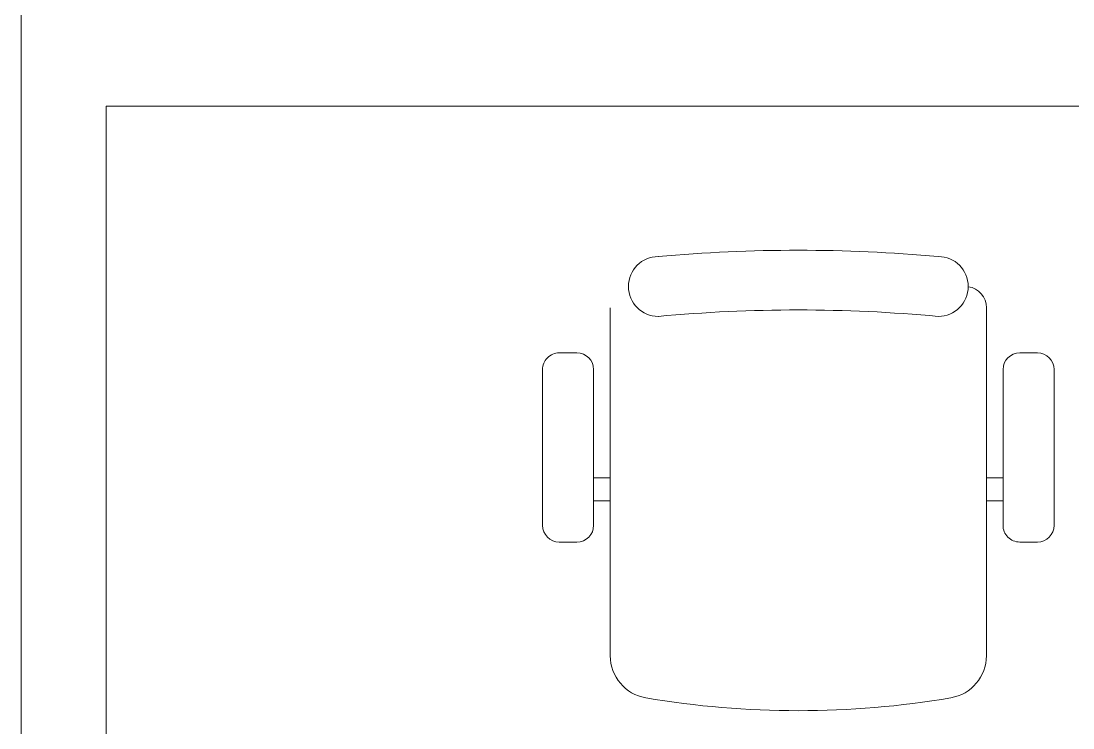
# Model space of a CAD drawing. Header units: millimetres. Extents: x 26027 to 581921, y 7230 to 233891.
# Drawn here: x 533398 to 534632, y 173473 to 174302 of the extents above; entities that cross this region are included whole.
import ezdxf

# ---------------------------------------------------------------- set-up
doc = ezdxf.new("R2010")
doc.units = ezdxf.units.MM
doc.header["$LTSCALE"] = 5
doc.layers.get('0').update_dxf_attribs({"color": 252})
for name, color, linetype, lineweight in [('Medical Equipment and Furniture', 252, 'Continuous', 0), ('NEW', 252, 'Continuous', 5), ('Walls', 252, 'Continuous', 5)]:
    doc.layers.add(name, color=color, linetype=linetype, lineweight=lineweight)

# ---------------------------------------------------------------- blocks, each defined once
blk = doc.blocks.new('*X15')
at = {"color": 0}
for p, q in [((5, 3), (5, 3)), ((5, 3), (5, 3)), ((5, 3), (5, 3)), ((5, 3), (5, 3)), ((5, 3), (5, 3)), ((5, 3), (5, 3)), ((5, 3), (5, 3)), ((5, 3), (5, 3)), ((5, 3), (5, 3)), ((5, 3), (5, 3)), ((5, 3), (5, 3)), ((5, 3), (5, 3)), ((5, 3), (5, 3)), ((5, 3), (5, 3)), ((5, 3), (5, 3)), ((5, 3), (5, 3)), ((5, 3), (5, 3)), ((5, 3), (5, 3)), ((5, 3), (5, 3)), ((5, 3), (5, 3)), ((5, 3), (5, 3)), ((5, 3), (5, 3)), ((5, 3), (5, 3)), ((5, 3), (5, 3)), ((5, 3), (5, 3)), ((5, 3), (5, 3)), ((5, 3), (5, 3)), ((5, 3), (5, 3)), ((5, 3), (5, 3)), ((5, 3), (5, 3)), ((5, 3), (5, 3)), ((5, 3), (5, 3)), ((5, 3), (5, 3)), ((5, 3), (5, 3)), ((5, 3), (5, 3)), ((5, 3), (5, 3)), ((5, 3), (5, 3)), ((5, 3), (5, 3)), ((5, 3), (5, 3)), ((5, 3), (5, 3)), ((5, 3), (5, 3)), ((5, 3), (5, 3)), ((5, 3), (5, 3)), ((5, 3), (5, 3)), ((5, 3), (5, 3)), ((5, 3), (5, 3)), ((5, 3), (5, 3)), ((5, 3), (5, 3)), ((5, 3), (5, 3)), ((5, 3), (5, 3)), ((5, 3), (5, 3)), ((5, 3), (5, 3)), ((5, 3), (5, 3)), ((5, 3), (5, 3)), ((5, 3), (5, 3)), ((5, 3), (5, 3)), ((5, 3), (5, 3)), ((5, 3), (5, 3)), ((5, 3), (5, 3)), ((5, 3), (5, 3)), ((5, 3), (5, 3)), ((5, 3), (5, 3)), ((5, 3), (5, 3)), ((5, 3), (5, 3)), ((5, 3), (5, 3)), ((5, 3), (5, 3)), ((6, 3), (5, 3)), ((5, 3), (5, 3)), ((6, 3), (5, 3)), ((5, 3), (5, 3)), ((6, 3), (5, 3)), ((5, 3), (5, 3)), ((6, 3), (5, 3)), ((5, 3), (5, 3)), ((5, 3), (5, 3)), ((5, 3), (5, 3)), ((5, 3), (5, 3)), ((5, 3), (5, 3)), ((5, 3), (5, 3)), ((5, 3), (5, 3)), ((5, 3), (5, 3)), ((5, 3), (5, 3)), ((5, 3), (5, 3)), ((5, 3), (5, 3)), ((5, 3), (5, 3)), ((5, 3), (5, 3)), ((5, 3), (5, 3)), ((5, 3), (5, 3)), ((5, 3), (5, 3)), ((5, 3), (5, 3)), ((5, 3), (5, 3)), ((5, 3), (5, 3)), ((5, 3), (5, 3)), ((5, 3), (5, 3)), ((5, 3), (5, 3)), ((5, 3), (5, 3)), ((6, 3), (6, 3)), ((6, 3), (6, 3)), ((6, 3), (6, 3)), ((6, 3), (6, 3)), ((6, 3), (6, 3)), ((6, 3), (6, 3)), ((6, 3), (6, 3)), ((6, 3), (6, 3)), ((6, 3), (6, 3)), ((6, 3), (6, 3)), ((6, 3), (6, 3)), ((6, 3), (6, 3)), ((6, 3), (6, 3)), ((6, 3), (6, 3)), ((6, 3), (6, 3)), ((6, 3), (6, 3)), ((6, 3), (6, 3)), ((6, 3), (6, 3)), ((6, 3), (6, 3)), ((6, 3), (6, 3)), ((6, 3), (6, 3)), ((6, 3), (6, 3)), ((6, 3), (6, 3)), ((6, 3), (6, 3)), ((6, 3), (6, 3)), ((6, 3), (6, 3)), ((6, 3), (6, 3)), ((6, 3), (6, 3)), ((6, 3), (6, 3)), ((6, 3), (6, 3)), ((6, 3), (6, 3)), ((6, 3), (6, 3)), ((6, 3), (6, 3)), ((6, 3), (6, 3)), ((6, 3), (6, 3)), ((6, 3), (6, 3)), ((6, 3), (6, 3)), ((6, 3), (6, 3)), ((6, 3), (6, 3)), ((6, 3), (6, 3)), ((6, 3), (6, 3)), ((6, 3), (6, 3)), ((6, 3), (6, 3)), ((6, 3), (6, 3)), ((6, 3), (6, 3)), ((6, 3), (6, 3)), ((6, 3), (6, 3)), ((6, 3), (6, 3)), ((6, 3), (6, 3)), ((6, 3), (6, 3)), ((6, 3), (6, 3)), ((6, 3), (6, 3)), ((6, 3), (6, 3)), ((6, 3), (6, 3)), ((6, 3), (6, 3)), ((6, 3), (6, 3)), ((6, 3), (6, 3)), ((6, 3), (6, 3)), ((6, 3), (6, 3)), ((6, 3), (6, 3)), ((6, 3), (6, 3)), ((6, 3), (6, 3)), ((6, 3), (6, 3)), ((6, 3), (6, 3)), ((6, 3), (6, 3)), ((6, 3), (6, 3)), ((6, 3), (6, 3)), ((6, 3), (6, 3)), ((6, 3), (6, 3)), ((6, 3), (6, 3)), ((6, 3), (6, 3)), ((6, 3), (6, 3)), ((6, 3), (6, 3)), ((6, 3), (6, 3)), ((6, 3), (6, 3)), ((6, 3), (6, 3)), ((6, 3), (6, 3)), ((6, 3), (6, 3)), ((6, 3), (6, 3)), ((6, 3), (6, 3)), ((6, 3), (6, 3)), ((6, 3), (6, 3)), ((6, 3), (6, 3)), ((6, 3), (6, 3)), ((6, 3), (6, 3)), ((6, 3), (6, 3)), ((6, 3), (6, 3)), ((6, 3), (6, 3)), ((6, 3), (6, 3)), ((6, 3), (6, 3)), ((6, 3), (6, 3)), ((6, 3), (6, 3)), ((6, 3), (6, 3)), ((6, 3), (6, 3)), ((6, 3), (6, 3)), ((6, 3), (6, 3)), ((6, 3), (6, 3)), ((6, 3), (6, 3)), ((6, 3), (6, 3)), ((6, 3), (6, 3)), ((6, 3), (6, 3)), ((6, 3), (6, 3)), ((6, 3), (6, 3)), ((6, 3), (6, 3)), ((6, 3), (6, 3)), ((6, 3), (6, 3)), ((6, 3), (6, 3)), ((6, 3), (6, 3)), ((6, 3), (6, 3)), ((6, 3), (6, 3)), ((6, 3), (6, 3)), ((6, 3), (6, 3)), ((6, 3), (6, 3)), ((6, 3), (6, 3)), ((6, 3), (6, 3)), ((6, 3), (6, 3)), ((6, 3), (6, 3)), ((6, 3), (6, 3)), ((6, 3), (6, 3)), ((6, 3), (6, 3)), ((6, 3), (6, 3)), ((6, 3), (6, 3)), ((6, 3), (6, 3)), ((6, 3), (6, 3)), ((6, 3), (6, 3)), ((6, 3), (6, 3)), ((6, 3), (6, 3)), ((6, 3), (6, 3)), ((6, 3), (6, 3)), ((6, 3), (6, 3)), ((6, 3), (6, 3)), ((6, 3), (6, 3)), ((6, 3), (6, 3)), ((6, 3), (6, 3)), ((6, 3), (6, 3)), ((6, 3), (6, 3)), ((6, 3), (6, 3)), ((6, 3), (6, 3)), ((6, 3), (6, 3)), ((6, 3), (6, 3)), ((6, 3), (6, 3)), ((6, 3), (6, 3)), ((6, 3), (6, 3)), ((6, 3), (6, 3)), ((6, 3), (6, 3)), ((6, 3), (6, 3)), ((6, 3), (6, 3)), ((6, 3), (6, 3)), ((6, 3), (6, 3)), ((6, 3), (6, 3)), ((6, 3), (6, 3)), ((6, 3), (6, 3)), ((6, 3), (6, 3)), ((6, 3), (6, 3)), ((6, 3), (6, 3)), ((6, 3), (6, 3)), ((6, 3), (6, 3)), ((6, 3), (6, 3)), ((6, 3), (6, 3)), ((6, 3), (6, 3)), ((6, 3), (6, 3)), ((6, 3), (6, 3)), ((6, 3), (6, 3)), ((6, 3), (6, 3)), ((6, 3), (6, 3)), ((6, 3), (6, 3)), ((6, 3), (6, 3)), ((6, 3), (6, 3)), ((6, 3), (6, 3)), ((6, 3), (6, 3)), ((6, 3), (6, 3)), ((6, 3), (6, 3)), ((6, 3), (6, 3)), ((6, 3), (6, 3)), ((6, 3), (6, 3)), ((6, 3), (6, 3)), ((6, 3), (6, 3)), ((6, 3), (6, 3)), ((6, 3), (6, 3)), ((6, 3), (6, 3)), ((6, 3), (6, 3)), ((6, 3), (6, 3)), ((6, 3), (6, 3)), ((6, 3), (6, 3)), ((6, 3), (6, 3)), ((6, 3), (6, 3)), ((6, 3), (6, 3)), ((6, 3), (6, 3)), ((6, 3), (6, 3)), ((6, 3), (6, 3)), ((6, 3), (6, 3)), ((6, 3), (6, 3)), ((6, 3), (6, 3)), ((6, 3), (6, 3)), ((6, 3), (6, 3)), ((6, 3), (6, 3)), ((6, 3), (6, 3)), ((6, 3), (6, 3)), ((6, 3), (6, 3)), ((6, 3), (6, 3)), ((6, 3), (6, 3)), ((6, 3), (6, 3)), ((6, 3), (6, 3)), ((6, 3), (6, 3)), ((6, 3), (5, 3)), ((6, 3), (5, 3)), ((6, 3), (5, 3)), ((6, 3), (5, 3)), ((6, 3), (5, 3)), ((6, 3), (6, 3)), ((6, 3), (6, 3)), ((6, 3), (6, 3)), ((6, 3), (6, 3)), ((6, 3), (6, 3)), ((6, 3), (6, 3)), ((6, 3), (6, 3)), ((6, 3), (6, 3)), ((6, 3), (6, 3)), ((6, 3), (6, 3)), ((6, 3), (6, 3)), ((6, 3), (6, 3)), ((6, 3), (6, 3)), ((6, 3), (6, 3)), ((6, 3), (6, 3)), ((6, 3), (6, 3)), ((6, 3), (6, 3)), ((6, 3), (6, 3)), ((6, 3), (6, 3)), ((6, 3), (6, 3)), ((6, 3), (6, 3)), ((6, 3), (6, 3)), ((6, 3), (6, 3)), ((6, 3), (6, 3)), ((6, 3), (6, 3)), ((6, 3), (6, 3)), ((6, 3), (6, 3)), ((6, 3), (6, 3)), ((6, 3), (6, 3)), ((6, 3), (6, 3)), ((6, 3), (6, 3)), ((6, 3), (6, 3)), ((6, 3), (6, 3)), ((6, 3), (6, 3)), ((6, 3), (6, 3)), ((6, 3), (6, 3)), ((6, 3), (6, 3)), ((6, 3), (6, 3)), ((6, 3), (6, 3)), ((6, 3), (6, 3)), ((6, 3), (6, 3)), ((6, 3), (6, 3)), ((6, 3), (6, 3)), ((6, 3), (6, 3)), ((6, 3), (6, 3)), ((6, 3), (6, 3)), ((6, 3), (6, 3)), ((6, 3), (6, 3)), ((6, 3), (6, 3)), ((6, 3), (6, 3)), ((6, 3), (6, 3)), ((6, 3), (6, 3)), ((6, 3), (6, 3)), ((6, 3), (6, 3)), ((6, 3), (6, 3)), ((6, 3), (6, 3)), ((6, 3), (6, 3)), ((6, 3), (6, 3)), ((6, 3), (6, 3)), ((6, 3), (6, 3)), ((6, 3), (6, 3)), ((6, 3), (6, 3)), ((6, 3), (6, 3)), ((6, 3), (6, 3)), ((6, 3), (6, 3)), ((6, 3), (6, 3)), ((6, 3), (6, 3)), ((6, 3), (6, 3)), ((6, 3), (6, 3)), ((6, 3), (6, 3)), ((6, 3), (6, 3)), ((6, 3), (6, 3)), ((6, 3), (6, 3)), ((6, 3), (6, 3)), ((6, 3), (6, 3)), ((6, 3), (6, 3)), ((6, 3), (6, 3)), ((6, 3), (6, 3)), ((6, 3), (6, 3)), ((6, 3), (6, 3)), ((6, 3), (6, 3)), ((6, 3), (6, 3)), ((6, 3), (6, 3)), ((6, 3), (6, 3)), ((6, 3), (6, 3)), ((6, 3), (6, 3)), ((6, 3), (6, 3)), ((6, 3), (6, 3)), ((6, 3), (6, 3)), ((6, 3), (6, 3)), ((6, 3), (6, 3)), ((6, 3), (6, 3)), ((6, 3), (6, 3)), ((6, 3), (6, 3)), ((6, 3), (6, 3)), ((6, 3), (6, 3)), ((6, 3), (6, 3)), ((6, 3), (6, 3)), ((6, 3), (6, 3)), ((6, 3), (6, 3)), ((6, 3), (6, 3)), ((6, 3), (6, 3)), ((6, 3), (6, 3)), ((6, 3), (6, 3)), ((6, 3), (6, 3)), ((6, 3), (6, 3)), ((6, 3), (6, 3)), ((6, 3), (6, 3)), ((6, 3), (6, 3)), ((6, 3), (6, 3)), ((6, 3), (6, 3)), ((6, 3), (6, 3)), ((6, 3), (6, 3)), ((6, 3), (6, 3)), ((6, 3), (6, 3)), ((6, 3), (6, 3)), ((6, 3), (6, 3)), ((6, 3), (6, 3)), ((6, 3), (6, 3)), ((6, 3), (6, 3)), ((6, 3), (6, 3)), ((6, 3), (6, 3)), ((6, 3), (6, 3)), ((6, 3), (6, 3)), ((6, 3), (6, 3)), ((6, 3), (6, 3)), ((6, 3), (6, 3)), ((6, 3), (6, 3)), ((6, 3), (6, 3)), ((6, 3), (6, 3)), ((6, 3), (6, 3)), ((6, 3), (6, 3)), ((6, 3), (6, 3)), ((6, 3), (6, 3)), ((6, 3), (6, 3)), ((6, 3), (6, 3)), ((6, 3), (6, 3)), ((6, 3), (6, 3)), ((6, 3), (6, 3)), ((6, 3), (6, 3)), ((6, 3), (6, 3)), ((6, 3), (6, 3)), ((6, 3), (6, 3)), ((6, 3), (6, 3)), ((6, 3), (6, 3)), ((6, 3), (6, 3)), ((6, 3), (6, 3)), ((6, 3), (6, 3)), ((6, 3), (6, 3)), ((6, 3), (6, 3)), ((6, 3), (6, 3)), ((6, 3), (6, 3)), ((6, 3), (6, 3)), ((6, 3), (6, 3)), ((6, 3), (6, 3)), ((6, 3), (6, 3)), ((6, 3), (6, 3)), ((6, 3), (6, 3)), ((6, 3), (6, 3)), ((6, 3), (6, 3)), ((6, 3), (6, 3)), ((6, 3), (6, 3)), ((6, 3), (6, 3)), ((6, 3), (6, 3)), ((6, 3), (6, 3)), ((6, 3), (6, 3)), ((6, 3), (6, 3)), ((6, 3), (6, 3)), ((6, 3), (6, 3)), ((6, 3), (6, 3)), ((6, 3), (6, 3)), ((6, 3), (6, 3)), ((6, 3), (6, 3)), ((6, 3), (6, 3)), ((6, 3), (6, 3)), ((6, 3), (6, 3)), ((6, 3), (6, 3)), ((6, 3), (6, 3)), ((6, 3), (6, 3)), ((6, 3), (6, 3)), ((6, 3), (6, 3)), ((6, 3), (6, 3)), ((6, 3), (6, 3)), ((6, 3), (6, 3)), ((6, 3), (6, 3)), ((6, 3), (6, 3)), ((6, 3), (6, 3)), ((6, 3), (6, 3)), ((6, 3), (6, 3)), ((6, 3), (6, 3)), ((6, 3), (6, 3)), ((6, 3), (6, 3)), ((6, 3), (6, 3)), ((6, 3), (6, 3)), ((6, 3), (6, 3)), ((6, 3), (6, 3)), ((6, 3), (6, 3)), ((6, 3), (6, 3)), ((6, 3), (6, 3)), ((6, 3), (6, 3)), ((6, 3), (6, 3)), ((6, 3), (6, 3)), ((6, 3), (6, 3)), ((6, 3), (6, 3)), ((6, 3), (6, 3)), ((6, 3), (6, 3)), ((6, 3), (6, 3)), ((6, 3), (6, 3)), ((6, 3), (6, 3)), ((6, 3), (6, 3)), ((6, 3), (6, 3)), ((6, 3), (6, 3)), ((6, 3), (6, 3)), ((6, 3), (6, 3)), ((6, 3), (6, 3)), ((6, 3), (6, 3)), ((6, 3), (6, 3)), ((6, 3), (6, 3)), ((6, 3), (6, 3)), ((6, 3), (6, 3)), ((6, 3), (6, 3)), ((6, 3), (6, 3)), ((6, 3), (6, 3)), ((6, 3), (6, 3)), ((6, 3), (6, 3)), ((6, 3), (6, 3)), ((6, 3), (6, 3)), ((6, 3), (6, 3)), ((6, 3), (6, 3)), ((6, 3), (6, 3)), ((6, 3), (6, 3)), ((6, 3), (6, 3)), ((6, 3), (6, 3)), ((6, 3), (6, 3)), ((6, 3), (6, 3)), ((6, 3), (6, 3)), ((6, 3), (6, 3)), ((6, 3), (6, 3)), ((6, 3), (6, 3)), ((6, 3), (6, 3)), ((6, 3), (6, 3)), ((6, 3), (6, 3)), ((6, 3), (6, 3)), ((6, 3), (6, 3)), ((6, 3), (6, 3)), ((6, 3), (6, 3)), ((6, 3), (6, 3)), ((6, 3), (6, 3)), ((6, 3), (6, 3)), ((6, 3), (6, 3)), ((6, 3), (6, 3)), ((6, 3), (6, 3)), ((6, 3), (6, 3)), ((6, 3), (6, 3)), ((6, 3), (6, 3)), ((6, 3), (6, 3)), ((6, 3), (6, 3)), ((6, 3), (6, 3)), ((6, 3), (6, 3)), ((6, 3), (6, 3)), ((6, 3), (6, 3)), ((6, 3), (6, 3)), ((6, 3), (6, 3)), ((6, 3), (6, 3)), ((6, 3), (6, 3)), ((6, 3), (6, 3)), ((6, 3), (6, 3)), ((6, 3), (6, 3)), ((6, 3), (6, 3)), ((6, 3), (6, 3)), ((6, 3), (6, 3)), ((6, 3), (6, 3)), ((6, 3), (6, 3)), ((6, 3), (6, 3)), ((6, 3), (6, 3)), ((6, 3), (6, 3)), ((6, 3), (6, 3)), ((6, 3), (6, 3)), ((6, 3), (6, 3)), ((6, 3), (6, 3)), ((6, 3), (6, 3)), ((6, 3), (6, 3)), ((6, 3), (6, 3)), ((6, 3), (6, 3)), ((6, 3), (6, 3)), ((6, 3), (6, 3)), ((6, 3), (6, 3)), ((6, 3), (6, 3)), ((6, 3), (6, 3)), ((6, 3), (6, 3)), ((6, 3), (6, 3)), ((6, 3), (6, 3)), ((6, 3), (6, 3)), ((6, 3), (6, 3)), ((6, 3), (6, 3)), ((6, 3), (6, 3)), ((6, 3), (6, 3)), ((6, 3), (6, 3)), ((6, 3), (6, 3)), ((6, 3), (6, 3)), ((6, 3), (6, 3)), ((6, 3), (6, 3)), ((6, 3), (6, 3)), ((6, 3), (6, 3)), ((6, 3), (6, 3)), ((6, 3), (6, 3)), ((6, 3), (6, 3)), ((6, 3), (6, 3)), ((6, 3), (6, 3)), ((6, 3), (6, 3)), ((6, 3), (6, 3)), ((6, 3), (6, 3)), ((6, 3), (6, 3)), ((6, 3), (6, 3)), ((6, 3), (6, 3)), ((6, 3), (6, 3)), ((6, 3), (6, 3))]:
    blk.add_line(p, q, dxfattribs=at)
blk = doc.blocks.new('*X16')
at = {"color": 0}
for p, q in [((13, 1), (13, 1)), ((13, 1), (13, 1)), ((13, 1), (13, 1)), ((13, 1), (13, 1)), ((13, 1), (13, 1)), ((13, 1), (13, 1)), ((13, 1), (13, 1)), ((13, 1), (13, 1)), ((13, 1), (13, 1)), ((13, 1), (13, 1)), ((13, 1), (13, 1)), ((13, 1), (13, 1)), ((13, 1), (13, 1)), ((13, 1), (13, 1)), ((13, 1), (13, 1)), ((13, 1), (14, 1)), ((13, 1), (14, 1)), ((13, 1), (14, 1)), ((13, 1), (13, 1)), ((13, 1), (13, 1)), ((13, 1), (13, 1)), ((13, 1), (13, 1)), ((13, 1), (13, 1)), ((13, 1), (13, 1)), ((13, 1), (13, 1)), ((13, 1), (13, 1)), ((13, 1), (13, 1)), ((13, 1), (13, 1)), ((13, 1), (13, 1)), ((13, 1), (13, 1)), ((13, 1), (13, 1)), ((13, 1), (13, 1)), ((13, 1), (13, 1)), ((13, 1), (13, 1)), ((13, 1), (13, 1)), ((13, 1), (13, 1)), ((13, 1), (13, 1)), ((13, 1), (13, 1)), ((13, 1), (13, 1)), ((13, 1), (13, 1)), ((13, 1), (13, 1)), ((13, 1), (13, 1)), ((13, 1), (13, 1)), ((13, 1), (13, 1)), ((13, 1), (13, 1)), ((13, 1), (13, 1)), ((13, 1), (13, 1)), ((13, 1), (13, 1)), ((13, 1), (13, 1)), ((13, 1), (13, 1)), ((13, 1), (13, 1)), ((13, 1), (13, 1)), ((13, 1), (13, 1)), ((13, 1), (13, 1)), ((13, 1), (13, 1)), ((13, 1), (13, 1)), ((13, 1), (13, 1)), ((13, 1), (13, 1)), ((13, 1), (13, 1)), ((13, 1), (13, 1)), ((13, 1), (13, 1)), ((13, 1), (13, 1)), ((13, 1), (13, 1)), ((13, 1), (13, 1)), ((13, 1), (13, 1)), ((13, 1), (13, 1)), ((13, 1), (13, 1)), ((13, 1), (13, 1)), ((13, 1), (13, 1)), ((13, 1), (13, 1)), ((13, 1), (13, 1)), ((13, 1), (13, 1)), ((13, 1), (13, 1)), ((13, 1), (13, 1)), ((13, 1), (13, 1)), ((13, 1), (13, 1)), ((13, 1), (13, 1)), ((13, 1), (13, 1)), ((13, 1), (13, 1)), ((13, 1), (13, 1)), ((13, 1), (13, 1)), ((13, 1), (13, 1)), ((13, 1), (13, 1)), ((13, 1), (13, 1)), ((13, 1), (13, 1)), ((13, 1), (13, 1)), ((13, 1), (13, 1)), ((13, 1), (13, 1)), ((13, 1), (13, 1)), ((13, 1), (13, 1)), ((13, 1), (13, 1)), ((13, 1), (13, 1)), ((13, 1), (13, 1)), ((13, 1), (13, 1)), ((13, 1), (13, 1)), ((13, 1), (13, 1)), ((13, 1), (13, 1)), ((13, 1), (13, 1)), ((13, 1), (13, 1)), ((13, 1), (13, 1)), ((13, 1), (13, 1)), ((13, 1), (13, 1)), ((13, 1), (13, 1)), ((13, 1), (13, 1)), ((13, 1), (13, 1)), ((13, 1), (13, 1)), ((13, 1), (13, 1)), ((13, 1), (13, 1)), ((13, 1), (13, 1)), ((13, 1), (13, 1)), ((13, 1), (13, 1)), ((13, 1), (13, 1)), ((13, 1), (13, 1)), ((13, 1), (13, 1)), ((13, 1), (13, 1)), ((13, 1), (13, 1)), ((13, 1), (13, 1)), ((13, 1), (13, 1)), ((13, 1), (13, 1)), ((13, 1), (13, 1)), ((13, 1), (13, 1)), ((13, 1), (13, 1)), ((13, 1), (13, 1)), ((13, 1), (14, 1)), ((13, 0), (13, 0)), ((13, 0), (13, 0)), ((13, 0), (13, 0)), ((13, 0), (13, 0)), ((13, 0), (13, 0)), ((13, 0), (13, 0)), ((13, 0), (13, 0)), ((13, 0), (13, 0)), ((13, 0), (13, 0)), ((13, 0), (13, 0)), ((13, 0), (13, 0)), ((13, 0), (13, 0)), ((13, 0), (13, 0)), ((13, 0), (13, 0)), ((13, 0), (13, 0)), ((13, 0), (13, 0)), ((13, 0), (13, 0)), ((13, 0), (13, 0)), ((13, 0), (13, 0)), ((13, 0), (13, 0)), ((13, 0), (13, 0)), ((13, 0), (13, 0)), ((13, 0), (13, 0)), ((13, 0), (13, 0)), ((13, 0), (13, 0)), ((13, 0), (13, 0)), ((13, 0), (13, 0)), ((13, 0), (13, 0)), ((13, 0), (13, 0)), ((13, 0), (13, 0)), ((13, 0), (13, 0)), ((13, 0), (13, 0)), ((13, 0), (13, 0)), ((13, 0), (13, 0)), ((13, 0), (13, 0)), ((13, 0), (13, 0)), ((13, 0), (13, 0)), ((13, 0), (13, 0)), ((13, 0), (13, 0)), ((13, 0), (13, 0)), ((13, 0), (13, 0)), ((13, 0), (13, 0)), ((13, 0), (13, 0)), ((13, 0), (13, 0)), ((13, 0), (13, 0)), ((13, 0), (13, 0)), ((13, 0), (13, 0)), ((13, 0), (13, 0)), ((13, 0), (14, 0)), ((13, 0), (14, 0)), ((13, 0), (13, 0)), ((13, 0), (14, 0)), ((14, 1), (14, 1)), ((14, 1), (14, 1)), ((14, 1), (14, 1)), ((14, 1), (14, 1)), ((14, 1), (14, 1)), ((14, 1), (14, 1)), ((14, 1), (14, 1)), ((14, 1), (14, 1)), ((14, 1), (14, 1)), ((14, 1), (14, 1)), ((14, 1), (14, 1)), ((14, 1), (14, 1)), ((14, 1), (14, 1)), ((14, 1), (14, 1)), ((14, 1), (14, 1)), ((14, 1), (14, 1)), ((14, 1), (14, 1)), ((14, 1), (14, 1)), ((14, 1), (14, 1)), ((14, 1), (14, 1)), ((14, 1), (14, 1)), ((14, 1), (14, 1)), ((14, 1), (14, 1)), ((14, 1), (14, 1)), ((14, 1), (14, 1)), ((14, 1), (14, 1)), ((14, 1), (14, 1)), ((14, 1), (14, 1)), ((14, 1), (14, 1)), ((14, 1), (14, 1)), ((14, 1), (14, 1)), ((14, 1), (14, 1)), ((14, 1), (14, 1)), ((14, 1), (14, 1)), ((14, 1), (14, 1)), ((14, 1), (14, 1)), ((14, 1), (14, 1)), ((14, 1), (14, 1)), ((14, 1), (14, 1)), ((14, 1), (14, 1)), ((14, 1), (14, 1)), ((14, 1), (14, 1)), ((14, 1), (14, 1)), ((14, 1), (14, 1)), ((14, 1), (14, 1)), ((14, 1), (14, 1)), ((14, 1), (14, 1)), ((14, 1), (14, 1)), ((14, 1), (14, 1)), ((14, 1), (14, 1)), ((14, 1), (14, 1)), ((14, 1), (14, 1)), ((14, 1), (14, 1)), ((14, 1), (14, 1)), ((14, 1), (14, 1)), ((14, 1), (14, 1)), ((14, 1), (14, 1)), ((14, 1), (14, 1)), ((14, 1), (14, 1)), ((14, 1), (14, 1)), ((14, 1), (14, 1)), ((14, 1), (14, 1)), ((14, 1), (14, 1)), ((14, 1), (14, 1)), ((14, 1), (14, 1)), ((14, 1), (14, 1)), ((14, 1), (14, 1)), ((14, 1), (14, 1)), ((14, 1), (14, 1)), ((14, 1), (14, 1)), ((14, 1), (14, 1)), ((14, 1), (14, 1)), ((14, 1), (14, 1)), ((14, 1), (14, 1)), ((14, 1), (14, 1)), ((14, 1), (14, 1)), ((14, 1), (14, 1)), ((14, 1), (14, 1)), ((14, 1), (14, 1)), ((14, 1), (14, 1)), ((14, 1), (14, 1)), ((14, 1), (14, 1)), ((14, 1), (14, 1)), ((14, 1), (14, 1)), ((14, 1), (14, 1)), ((14, 1), (14, 1)), ((14, 1), (14, 1)), ((14, 1), (14, 1)), ((14, 1), (14, 1)), ((14, 1), (14, 1)), ((14, 1), (14, 1)), ((14, 1), (14, 1)), ((14, 1), (14, 1)), ((14, 1), (14, 1)), ((14, 0), (14, 0)), ((14, 0), (14, 0)), ((14, 0), (14, 0)), ((14, 0), (14, 0)), ((14, 0), (14, 0)), ((14, 0), (14, 0)), ((14, 0), (14, 0)), ((14, 0), (14, 0)), ((14, 0), (14, 0)), ((14, 0), (14, 0)), ((14, 0), (14, 0)), ((14, 0), (14, 0)), ((14, 0), (14, 0)), ((14, 0), (14, 0)), ((14, 0), (14, 0)), ((14, 0), (14, 0)), ((14, 0), (14, 0)), ((14, 0), (14, 0)), ((14, 0), (14, 0)), ((14, 0), (14, 0)), ((14, 0), (14, 0)), ((14, 0), (14, 0)), ((14, 0), (14, 0)), ((14, 0), (14, 0)), ((14, 0), (14, 0)), ((14, 0), (14, 0)), ((14, 0), (14, 0)), ((14, 0), (14, 0)), ((14, 0), (14, 0)), ((14, 0), (14, 0)), ((14, 0), (14, 0)), ((14, 0), (14, 0)), ((14, 0), (14, 0)), ((14, 0), (14, 0)), ((14, 0), (14, 0)), ((14, 0), (14, 0)), ((14, 0), (14, 0)), ((14, 0), (14, 0)), ((14, 0), (14, 0)), ((14, 0), (14, 0)), ((14, 0), (14, 0)), ((14, 0), (14, 0)), ((14, 0), (14, 0)), ((14, 0), (14, 0)), ((14, 0), (14, 0)), ((14, 0), (14, 0)), ((14, 0), (14, 0)), ((14, 0), (14, 0)), ((13, 0), (13, 0)), ((13, 0), (14, 0)), ((13, 0), (13, 0)), ((13, 0), (14, 0)), ((13, 0), (13, 0)), ((13, 0), (14, 0)), ((13, 0), (13, 0)), ((13, 0), (13, 0)), ((13, 0), (13, 0)), ((13, 0), (13, 0)), ((13, 0), (14, 0)), ((13, 0), (13, 0)), ((13, 0), (14, 0)), ((13, 0), (13, 0)), ((13, 0), (14, 0)), ((13, 0), (13, 0)), ((13, 0), (14, 0)), ((13, 0), (13, 0)), ((13, 0), (14, 0)), ((13, 0), (13, 0)), ((13, 0), (14, 0)), ((13, 0), (13, 0)), ((13, 0), (14, 0)), ((13, 0), (13, 0)), ((13, 0), (13, 0)), ((13, 0), (13, 0)), ((13, 0), (14, 0)), ((13, 0), (13, 0)), ((13, 0), (14, 0)), ((13, 0), (13, 0)), ((13, 0), (14, 0)), ((13, 0), (13, 0)), ((13, 0), (14, 0)), ((13, 0), (13, 0)), ((13, 0), (13, 0)), ((13, 0), (13, 0)), ((13, 0), (13, 0)), ((13, 0), (13, 0)), ((13, 0), (13, 0)), ((13, 0), (13, 0)), ((13, 0), (13, 0)), ((13, 0), (13, 0)), ((13, 0), (13, 0)), ((13, 0), (13, 0)), ((13, 0), (13, 0)), ((13, 0), (13, 0)), ((13, 0), (13, 0)), ((13, 0), (13, 0)), ((13, 0), (13, 0)), ((13, 0), (13, 0)), ((13, 0), (13, 0)), ((13, 0), (13, 0)), ((13, 0), (13, 0)), ((13, 0), (13, 0)), ((13, 0), (13, 0)), ((13, 0), (13, 0)), ((13, 0), (13, 0)), ((13, 0), (13, 0)), ((13, 0), (13, 0)), ((13, 0), (13, 0)), ((13, 0), (13, 0)), ((13, 0), (13, 0)), ((13, 0), (13, 0)), ((13, 0), (13, 0)), ((13, -1), (13, -1)), ((13, -1), (13, -1)), ((13, -1), (13, -1)), ((13, -1), (13, -1)), ((13, -1), (13, -1)), ((13, -1), (14, -1)), ((13, -1), (13, -1)), ((14, 0), (14, 0)), ((14, 0), (14, 0)), ((14, 0), (14, 0)), ((14, 0), (14, 0)), ((14, 0), (14, 0)), ((14, 0), (14, 0)), ((14, 0), (14, 0)), ((14, 0), (14, 0)), ((14, 0), (14, 0)), ((14, 0), (14, 0)), ((14, 0), (14, 0)), ((14, 0), (14, 0)), ((14, 0), (14, 0)), ((14, 0), (14, 0)), ((14, 0), (14, 0)), ((13, 0), (14, 0)), ((14, 0), (14, 0)), ((14, 0), (14, 0)), ((14, 0), (14, 0)), ((14, 0), (14, 0)), ((14, 0), (14, 0)), ((14, 0), (14, 0)), ((14, 0), (14, 0)), ((14, 0), (14, 0)), ((14, 0), (14, 0)), ((14, 0), (14, 0)), ((14, 0), (14, 0)), ((14, 0), (14, 0)), ((14, 0), (14, 0)), ((14, 0), (14, 0)), ((14, 0), (14, 0)), ((14, 0), (14, 0)), ((14, 0), (14, 0)), ((14, 0), (14, 0)), ((14, 0), (14, 0)), ((14, 0), (14, 0)), ((14, 0), (14, 0)), ((14, 0), (14, 0)), ((14, 0), (14, 0)), ((14, 0), (14, 0)), ((14, 0), (14, 0)), ((14, 0), (14, 0)), ((14, 0), (14, 0)), ((14, 0), (14, 0)), ((14, 0), (14, 0)), ((14, 0), (14, 0)), ((14, 0), (14, 0)), ((14, 0), (14, 0)), ((14, 0), (14, 0)), ((14, 0), (14, 0)), ((14, -1), (14, -1)), ((14, -1), (14, -1)), ((14, -1), (14, -1)), ((14, -1), (14, -1)), ((14, -1), (14, -1))]:
    blk.add_line(p, q, dxfattribs=at)
blk = doc.blocks.new('GF21018-P')
at = {"color": 0}
for p, q in [((-0.2207, 0.4756), (-0.2207, 0.0675)), ((0.2205, 0.4756), (0.2205, 0.0675)), ((-0.2806, 0.3422), (-0.2598, 0.3422)), ((0.2596, 0.3422), (0.2804, 0.3422)), ((-0.3002, 0.3226), (-0.3002, 0.14)), ((-0.2402, 0.3226), (-0.2402, 0.14)), ((0.24, 0.3226), (0.24, 0.14)), ((0.3, 0.3226), (0.3, 0.14)), ((-0.2402, 0.2937), (-0.2207, 0.2937)), ((0.2205, 0.2937), (0.24, 0.2937)), ((-0.2402, 0.2671), (-0.2207, 0.2671)), ((0.2205, 0.2671), (0.24, 0.2671)), ((-0.2806, 0.1204), (-0.2598, 0.1204)), ((0.2596, 0.1204), (0.2804, 0.1204))]:
    blk.add_line(p, q, dxfattribs=at)
for points in [[(0.24, 0.2937), (0.24, 0.2937), (0.24, 0.2937), (0.24, 0.2937), (0.24, 0.2937), (0.24, 0.2937), (0.24, 0.2937), (0.24, 0.2937), (0.24, 0.2937), (0.24, 0.2937), (0.24, 0.2937), (0.24, 0.2937), (0.24, 0.2937), (0.24, 0.2937), (0.24, 0.2937), (0.24, 0.2937), (0.24, 0.2937), (0.24, 0.2937), (0.24, 0.2937), (0.24, 0.2937), (0.24, 0.2937), (0.24, 0.2937), (0.24, 0.2937), (0.24, 0.2937), (0.24, 0.2937), (0.24, 0.2937), (0.24, 0.2937), (0.24, 0.2937), (0.24, 0.2937), (0.24, 0.2937), (0.24, 0.2937), (0.24, 0.2937), (0.24, 0.2937), (0.24, 0.2937), (0.24, 0.2937), (0.24, 0.2937), (0.24, 0.2937), (0.24, 0.2937), (0.24, 0.2937), (0.24, 0.2937), (0.24, 0.2937), (0.24, 0.2937), (0.24, 0.2937), (0.24, 0.2937), (0.24, 0.2937), (0.24, 0.2937), (0.24, 0.2937), (0.24, 0.2937), (0.24, 0.2937), (0.24, 0.2937), (0.24, 0.2937), (0.24, 0.2937), (0.24, 0.2937), (0.24, 0.2937), (0.24, 0.2937), (0.24, 0.2937), (0.24, 0.2937), (0.24, 0.2937), (0.24, 0.2937), (0.24, 0.2937), (0.24, 0.2937), (0.24, 0.2937), (0.24, 0.2937), (0.24, 0.2937), (0.24, 0.2937), (0.24, 0.2937), (0.24, 0.2937), (0.24, 0.2937), (0.24, 0.2937), (0.24, 0.2937), (0.24, 0.2937), (0.24, 0.2937), (0.24, 0.2937), (0.24, 0.2937), (0.24, 0.2937), (0.24, 0.2937), (0.24, 0.2937), (0.24, 0.2937), (0.24, 0.2937), (0.24, 0.2937), (0.24, 0.2937), (0.24, 0.2937), (0.24, 0.2937), (0.24, 0.2937), (0.24, 0.2937), (0.24, 0.2937), (0.24, 0.2937), (0.24, 0.2937), (0.24, 0.2937), (0.24, 0.2937), (0.24, 0.2937), (0.24, 0.2937), (0.24, 0.2937), (0.24, 0.2937), (0.24, 0.2937), (0.24, 0.2937), (0.24, 0.2937), (0.24, 0.2937), (0.24, 0.2937), (0.24, 0.2937), (0.24, 0.2937), (0.24, 0.2937), (0.24, 0.2937), (0.24, 0.2937), (0.24, 0.2937), (0.24, 0.2937), (0.24, 0.2937), (0.24, 0.2937), (0.24, 0.2937), (0.24, 0.2937), (0.24, 0.2937), (0.24, 0.2937), (0.24, 0.2937), (0.24, 0.2937), (0.24, 0.2937), (0.24, 0.2937), (0.24, 0.2937), (0.24, 0.2937), (0.24, 0.2937), (0.24, 0.2937), (0.24, 0.2937), (0.24, 0.2937), (0.24, 0.2937), (0.24, 0.2937), (0.24, 0.2937), (0.24, 0.2937), (0.24, 0.2937), (0.24, 0.2937), (0.24, 0.2937), (0.24, 0.2937), (0.24, 0.2937), (0.24, 0.2937), (0.24, 0.2937), (0.24, 0.2937), (0.24, 0.2937), (0.24, 0.2937), (0.24, 0.2937), (0.24, 0.2937), (0.24, 0.2937), (0.24, 0.2937), (0.24, 0.2937), (0.24, 0.2937), (0.24, 0.2937), (0.24, 0.2937), (0.24, 0.2937), (0.24, 0.2937), (0.24, 0.2937), (0.24, 0.2937), (0.24, 0.2937), (0.24, 0.2937), (0.24, 0.2937), (0.24, 0.2937), (0.24, 0.2937), (0.24, 0.2937), (0.24, 0.2937), (0.24, 0.2937), (0.24, 0.2937), (0.24, 0.2937), (0.24, 0.2937), (0.24, 0.2937), (0.24, 0.2937), (0.24, 0.2937), (0.24, 0.2937), (0.24, 0.2937), (0.24, 0.2937), (0.24, 0.2937), (0.24, 0.2937), (0.24, 0.2937), (0.24, 0.2937), (0.24, 0.2937), (0.24, 0.2937), (0.24, 0.2937), (0.24, 0.2937), (0.24, 0.2937), (0.24, 0.2937), (0.24, 0.2937), (0.24, 0.2937), (0.24, 0.2937), (0.24, 0.2937), (0.24, 0.2937), (0.24, 0.2937), (0.24, 0.2937), (0.24, 0.2937), (0.24, 0.2937), (0.24, 0.2937), (0.24, 0.2937), (0.24, 0.2937), (0.24, 0.2937), (0.24, 0.2937), (0.24, 0.2937), (0.24, 0.2937), (0.24, 0.2937), (0.24, 0.2937), (0.24, 0.2937), (0.24, 0.2937), (0.24, 0.2937), (0.24, 0.2937), (0.24, 0.2937), (0.24, 0.2937), (0.24, 0.2937), (0.24, 0.2937), (0.24, 0.2937), (0.24, 0.2937), (0.24, 0.2937), (0.24, 0.2937), (0.24, 0.2937), (0.24, 0.2937), (0.24, 0.2937), (0.24, 0.2937), (0.24, 0.2937), (0.24, 0.2937), (0.24, 0.2937), (0.24, 0.2937), (0.24, 0.2937), (0.24, 0.2937), (0.24, 0.2937), (0.24, 0.2937), (0.24, 0.2937), (0.24, 0.2937), (0.24, 0.2937), (0.24, 0.2937), (0.24, 0.2937), (0.24, 0.2937), (0.24, 0.2937), (0.24, 0.2937), (0.24, 0.2937), (0.24, 0.2937), (0.24, 0.2937), (0.24, 0.2937), (0.24, 0.2937), (0.24, 0.2937), (0.24, 0.2937), (0.24, 0.2937), (0.24, 0.2937), (0.24, 0.2937), (0.24, 0.2937), (0.24, 0.2937), (0.24, 0.2937), (0.24, 0.2937), (0.24, 0.2937), (0.24, 0.2937), (0.24, 0.2937), (0.24, 0.2937), (0.24, 0.2937), (0.24, 0.2937), (0.24, 0.2937), (0.24, 0.2937), (0.24, 0.2937), (0.24, 0.2937), (0.24, 0.2937), (0.24, 0.2937), (0.24, 0.2937), (0.24, 0.2937), (0.24, 0.2937), (0.24, 0.2937), (0.24, 0.2937), (0.24, 0.2937), (0.24, 0.2937), (0.24, 0.2937), (0.24, 0.2937), (0.24, 0.2937), (0.24, 0.2937), (0.24, 0.2937), (0.24, 0.2937), (0.24, 0.2937), (0.24, 0.2937), (0.24, 0.2937), (0.24, 0.2937), (0.24, 0.2937), (0.24, 0.2937), (0.24, 0.2937), (0.24, 0.2937), (0.24, 0.2937), (0.24, 0.2937), (0.24, 0.2937), (0.24, 0.2937), (0.24, 0.2937)], [(0.24, 0.2937), (0.24, 0.2937), (0.24, 0.2937), (0.24, 0.2937), (0.24, 0.2937), (0.24, 0.2937), (0.24, 0.2937), (0.24, 0.2937), (0.24, 0.2937), (0.24, 0.2937), (0.24, 0.2937), (0.24, 0.2937), (0.24, 0.2937), (0.24, 0.2937), (0.24, 0.2937), (0.24, 0.2937), (0.24, 0.2937), (0.24, 0.2937), (0.24, 0.2937), (0.24, 0.2937), (0.24, 0.2937), (0.24, 0.2937), (0.24, 0.2937), (0.24, 0.2937), (0.24, 0.2937), (0.24, 0.2937), (0.24, 0.2937), (0.24, 0.2937), (0.24, 0.2937), (0.24, 0.2937), (0.24, 0.2937), (0.24, 0.2937), (0.24, 0.2937), (0.24, 0.2937), (0.24, 0.2937), (0.24, 0.2937), (0.24, 0.2937), (0.24, 0.2937), (0.24, 0.2937), (0.24, 0.2937), (0.24, 0.2937), (0.24, 0.2937), (0.24, 0.2937), (0.24, 0.2937), (0.24, 0.2937), (0.24, 0.2937), (0.24, 0.2937), (0.24, 0.2937), (0.24, 0.2937), (0.24, 0.2937), (0.24, 0.2937), (0.24, 0.2937), (0.24, 0.2937), (0.24, 0.2937), (0.24, 0.2937), (0.24, 0.2937), (0.24, 0.2937), (0.24, 0.2937), (0.24, 0.2937), (0.24, 0.2937), (0.24, 0.2937), (0.24, 0.2937), (0.24, 0.2937), (0.24, 0.2937), (0.24, 0.2937), (0.24, 0.2937), (0.24, 0.2937), (0.24, 0.2937), (0.24, 0.2937), (0.24, 0.2937), (0.24, 0.2937), (0.24, 0.2937), (0.24, 0.2937), (0.24, 0.2937), (0.24, 0.2937), (0.24, 0.2937), (0.24, 0.2937), (0.24, 0.2937), (0.24, 0.2937), (0.24, 0.2937), (0.24, 0.2937), (0.24, 0.2937), (0.24, 0.2937), (0.24, 0.2937), (0.24, 0.2937), (0.24, 0.2937), (0.24, 0.2937), (0.24, 0.2937), (0.24, 0.2937), (0.24, 0.2937), (0.24, 0.2937), (0.24, 0.2937), (0.24, 0.2937), (0.24, 0.2937), (0.24, 0.2937), (0.24, 0.2937), (0.24, 0.2937), (0.24, 0.2937), (0.24, 0.2937), (0.24, 0.2937), (0.24, 0.2937), (0.24, 0.2937), (0.24, 0.2937), (0.24, 0.2937), (0.24, 0.2937), (0.24, 0.2937), (0.24, 0.2937), (0.24, 0.2937), (0.24, 0.2937), (0.24, 0.2937), (0.24, 0.2937), (0.24, 0.2937), (0.24, 0.2937), (0.24, 0.2937), (0.24, 0.2937), (0.24, 0.2937), (0.24, 0.2937), (0.24, 0.2937), (0.24, 0.2937), (0.24, 0.2937), (0.24, 0.2937), (0.24, 0.2937), (0.24, 0.2937), (0.24, 0.2937), (0.24, 0.2937), (0.24, 0.2937), (0.24, 0.2937), (0.24, 0.2937), (0.24, 0.2937), (0.24, 0.2937), (0.24, 0.2937), (0.24, 0.2937), (0.24, 0.2937), (0.24, 0.2937), (0.24, 0.2937), (0.24, 0.2937), (0.24, 0.2937), (0.24, 0.2937), (0.24, 0.2937), (0.24, 0.2937), (0.24, 0.2937), (0.24, 0.2937), (0.24, 0.2937), (0.24, 0.2937), (0.24, 0.2937), (0.24, 0.2937), (0.24, 0.2937), (0.24, 0.2937), (0.24, 0.2937), (0.24, 0.2937), (0.24, 0.2937), (0.24, 0.2937), (0.24, 0.2937), (0.24, 0.2937), (0.24, 0.2937), (0.24, 0.2937), (0.24, 0.2937), (0.24, 0.2937), (0.24, 0.2937), (0.24, 0.2937), (0.24, 0.2937), (0.24, 0.2937), (0.24, 0.2937), (0.24, 0.2937), (0.24, 0.2937), (0.24, 0.2937), (0.24, 0.2937), (0.24, 0.2937), (0.24, 0.2937), (0.24, 0.2937), (0.24, 0.2937), (0.24, 0.2937), (0.24, 0.2937), (0.24, 0.2937), (0.24, 0.2937), (0.24, 0.2937), (0.24, 0.2937), (0.24, 0.2937), (0.24, 0.2937), (0.24, 0.2937), (0.24, 0.2937), (0.24, 0.2937), (0.24, 0.2937), (0.24, 0.2937), (0.24, 0.2937), (0.24, 0.2937), (0.24, 0.2937), (0.24, 0.2937), (0.24, 0.2937), (0.24, 0.2937), (0.24, 0.2937), (0.24, 0.2937), (0.24, 0.2937), (0.24, 0.2937), (0.24, 0.2937), (0.24, 0.2937), (0.24, 0.2937), (0.24, 0.2937), (0.24, 0.2937), (0.24, 0.2937), (0.24, 0.2937), (0.24, 0.2937), (0.24, 0.2937), (0.24, 0.2937), (0.24, 0.2937), (0.24, 0.2937), (0.24, 0.2937), (0.24, 0.2937), (0.24, 0.2937), (0.24, 0.2937), (0.24, 0.2937), (0.24, 0.2937), (0.24, 0.2937), (0.24, 0.2937), (0.24, 0.2937), (0.24, 0.2937), (0.24, 0.2937), (0.24, 0.2937), (0.24, 0.2937)], [(0.24, 0.2937), (0.24, 0.2937), (0.24, 0.2937), (0.24, 0.2937), (0.24, 0.2937), (0.24, 0.2937), (0.24, 0.2937), (0.24, 0.2937), (0.24, 0.2937), (0.24, 0.2937), (0.24, 0.2937), (0.24, 0.2937), (0.24, 0.2937), (0.24, 0.2937), (0.24, 0.2937), (0.24, 0.2937), (0.24, 0.2937), (0.24, 0.2937), (0.24, 0.2937), (0.24, 0.2937), (0.24, 0.2937), (0.24, 0.2937), (0.24, 0.2937), (0.24, 0.2937), (0.24, 0.2937), (0.24, 0.2937), (0.24, 0.2937), (0.24, 0.2937), (0.24, 0.2937), (0.24, 0.2937), (0.24, 0.2937), (0.24, 0.2937), (0.24, 0.2937), (0.24, 0.2937), (0.24, 0.2937), (0.24, 0.2937), (0.24, 0.2937), (0.24, 0.2937), (0.24, 0.2937), (0.24, 0.2937), (0.24, 0.2937), (0.24, 0.2937), (0.24, 0.2937), (0.24, 0.2937), (0.24, 0.2937), (0.24, 0.2937), (0.24, 0.2937), (0.24, 0.2937), (0.24, 0.2937), (0.24, 0.2937), (0.24, 0.2937), (0.24, 0.2937), (0.24, 0.2937), (0.24, 0.2937), (0.24, 0.2937), (0.24, 0.2937), (0.24, 0.2937), (0.24, 0.2937), (0.24, 0.2937), (0.24, 0.2937), (0.24, 0.2937), (0.24, 0.2937), (0.24, 0.2937), (0.24, 0.2937), (0.24, 0.2937), (0.24, 0.2937), (0.24, 0.2937), (0.24, 0.2937), (0.24, 0.2937), (0.24, 0.2937), (0.24, 0.2937), (0.24, 0.2937), (0.24, 0.2937), (0.24, 0.2937), (0.24, 0.2937), (0.24, 0.2937), (0.24, 0.2937), (0.24, 0.2937), (0.24, 0.2937), (0.24, 0.2937), (0.24, 0.2937), (0.24, 0.2937), (0.24, 0.2937), (0.24, 0.2937), (0.24, 0.2937), (0.24, 0.2937), (0.24, 0.2937), (0.24, 0.2937), (0.24, 0.2937), (0.24, 0.2937), (0.24, 0.2937), (0.24, 0.2937), (0.24, 0.2937), (0.24, 0.2937), (0.24, 0.2937), (0.24, 0.2937), (0.24, 0.2937), (0.24, 0.2937), (0.24, 0.2937), (0.24, 0.2937), (0.24, 0.2937), (0.24, 0.2937), (0.24, 0.2937), (0.24, 0.2937), (0.24, 0.2937), (0.24, 0.2937), (0.24, 0.2937), (0.24, 0.2937), (0.24, 0.2937), (0.24, 0.2937), (0.24, 0.2937), (0.24, 0.2937), (0.24, 0.2937), (0.24, 0.2937), (0.24, 0.2937), (0.24, 0.2937), (0.24, 0.2937), (0.24, 0.2937), (0.24, 0.2937), (0.24, 0.2937), (0.24, 0.2937), (0.24, 0.2937), (0.24, 0.2937), (0.24, 0.2937), (0.24, 0.2937), (0.24, 0.2937), (0.24, 0.2937), (0.24, 0.2937), (0.24, 0.2937), (0.24, 0.2937), (0.24, 0.2937), (0.24, 0.2937), (0.24, 0.2937), (0.24, 0.2937), (0.24, 0.2937), (0.24, 0.2937), (0.24, 0.2937), (0.24, 0.2937), (0.24, 0.2937), (0.24, 0.2937), (0.24, 0.2937), (0.24, 0.2937), (0.24, 0.2937), (0.24, 0.2937), (0.24, 0.2937), (0.24, 0.2937), (0.24, 0.2937), (0.24, 0.2937), (0.24, 0.2937), (0.24, 0.2937), (0.24, 0.2937), (0.24, 0.2937), (0.24, 0.2937), (0.24, 0.2937), (0.24, 0.2937), (0.24, 0.2937), (0.24, 0.2937), (0.24, 0.2937), (0.24, 0.2937), (0.24, 0.2937), (0.24, 0.2937), (0.24, 0.2937), (0.24, 0.2937), (0.24, 0.2937), (0.24, 0.2937), (0.24, 0.2937), (0.24, 0.2937), (0.24, 0.2937), (0.24, 0.2937), (0.24, 0.2937), (0.24, 0.2937), (0.24, 0.2937), (0.24, 0.2937), (0.24, 0.2937), (0.24, 0.2937), (0.24, 0.2937), (0.24, 0.2937), (0.24, 0.2937), (0.24, 0.2937), (0.24, 0.2937), (0.24, 0.2937), (0.24, 0.2937), (0.24, 0.2937), (0.24, 0.2937), (0.24, 0.2937), (0.24, 0.2937), (0.24, 0.2937), (0.24, 0.2937), (0.24, 0.2937), (0.24, 0.2937), (0.24, 0.2937), (0.24, 0.2937), (0.24, 0.2937), (0.24, 0.2937), (0.24, 0.2937), (0.24, 0.2937), (0.24, 0.2937), (0.24, 0.2937), (0.24, 0.2937), (0.24, 0.2937), (0.24, 0.2937), (0.24, 0.2937), (0.24, 0.2937), (0.24, 0.2937), (0.24, 0.2937), (0.24, 0.2937), (0.24, 0.2937), (0.24, 0.2937), (0.24, 0.2937), (0.24, 0.2937), (0.24, 0.2937), (0.24, 0.2937), (0.24, 0.2937), (0.24, 0.2937)]]:
    blk.add_lwpolyline(points, close=True, dxfattribs=at)
for centre, radius, start, end in [((-0.0001, -0.5295), 1.0695, 80.3671, 99.6329), ((-0.1707, 0.4756), 0.05, 99.6329, 180), ((0.1705, 0.4756), 0.05, 0, 80.3671), ((-0.2806, 0.3226), 0.0196, 90, 180), ((-0.2598, 0.3226), 0.0196, 360, 90), ((0.2596, 0.3226), 0.0196, 90, 180), ((0.2804, 0.3226), 0.0196, 0, 90), ((-0.2806, 0.14), 0.0196, 180, 270), ((-0.2598, 0.14), 0.0196, 270, 360), ((0.2596, 0.14), 0.0196, 180, 270), ((0.2804, 0.14), 0.0196, 270, 0), ((-0.1643, 0.0425), 0.0351, 90, 270), ((0, 1.8467), 1.7767, 264.6946, 275.3053), ((0.1641, 0.0425), 0.0351, 270, 90), ((-0.1957, 0.0675), 0.025, 180, 261.4721), ((0, 1.8314), 1.8314, 264.8532, 275.147)]:
    blk.add_arc(centre, radius, start, end, dxfattribs=at)
at = {"layer": 'NEW', "color": 0, "linetype": 'Continuous'}
for points in [[(0.24, 0.2937), (0.24, 0.2937), (0.24, 0.2937), (0.24, 0.2937), (0.24, 0.2937), (0.24, 0.2937), (0.24, 0.2937), (0.24, 0.2937)], [(0.24, 0.2937), (0.24, 0.2937), (0.24, 0.2937), (0.24, 0.2937), (0.24, 0.2937), (0.24, 0.2937), (0.24, 0.2937)], [(0.24, 0.2937), (0.24, 0.2937), (0.24, 0.2937), (0.24, 0.2937), (0.24, 0.2937), (0.24, 0.2937), (0.24, 0.2937), (0.24, 0.2937), (0.24, 0.2937)], [(0.24, 0.2937), (0.24, 0.2937), (0.24, 0.2937), (0.24, 0.2937), (0.24, 0.2937), (0.24, 0.2937), (0.24, 0.2937), (0.24, 0.2937), (0.24, 0.2937), (0.24, 0.2937)], [(0.24, 0.2937), (0.24, 0.2937), (0.24, 0.2937), (0.24, 0.2937), (0.24, 0.2937), (0.24, 0.2937), (0.24, 0.2937), (0.24, 0.2937), (0.24, 0.2937), (0.24, 0.2937), (0.24, 0.2937), (0.24, 0.2937), (0.24, 0.2937), (0.24, 0.2937), (0.24, 0.2937)], [(0.24, 0.2937), (0.24, 0.2937), (0.24, 0.2937), (0.24, 0.2937), (0.24, 0.2937), (0.24, 0.2937), (0.24, 0.2937), (0.24, 0.2937), (0.24, 0.2937), (0.24, 0.2937)], [(0.24, 0.2937), (0.24, 0.2937), (0.24, 0.2937), (0.24, 0.2937), (0.24, 0.2937), (0.24, 0.2937), (0.24, 0.2937), (0.24, 0.2937), (0.24, 0.2937), (0.24, 0.2937)], [(0.24, 0.2937), (0.24, 0.2937), (0.24, 0.2937), (0.24, 0.2937), (0.24, 0.2937), (0.24, 0.2937), (0.24, 0.2937), (0.24, 0.2937), (0.24, 0.2937), (0.24, 0.2937)], [(0.24, 0.2937), (0.24, 0.2937), (0.24, 0.2937), (0.24, 0.2937), (0.24, 0.2937), (0.24, 0.2937), (0.24, 0.2937), (0.24, 0.2937), (0.24, 0.2937), (0.24, 0.2937), (0.24, 0.2937), (0.24, 0.2937), (0.24, 0.2937), (0.24, 0.2937), (0.24, 0.2937), (0.24, 0.2937), (0.24, 0.2937), (0.24, 0.2937)], [(0.24, 0.2937), (0.24, 0.2937), (0.24, 0.2937), (0.24, 0.2937), (0.24, 0.2937), (0.24, 0.2937), (0.24, 0.2937), (0.24, 0.2937), (0.24, 0.2937), (0.24, 0.2937), (0.24, 0.2937), (0.24, 0.2937)], [(0.24, 0.2937), (0.24, 0.2937), (0.24, 0.2937), (0.24, 0.2937), (0.24, 0.2937), (0.24, 0.2937), (0.24, 0.2937)], [(0.24, 0.2937), (0.24, 0.2937), (0.24, 0.2937), (0.24, 0.2937), (0.24, 0.2937), (0.24, 0.2937), (0.24, 0.2937), (0.24, 0.2937), (0.24, 0.2937), (0.24, 0.2937), (0.24, 0.2937), (0.24, 0.2937), (0.24, 0.2937), (0.24, 0.2937), (0.24, 0.2937), (0.24, 0.2937), (0.24, 0.2937), (0.24, 0.2937), (0.24, 0.2937), (0.24, 0.2937), (0.24, 0.2937), (0.24, 0.2937), (0.24, 0.2937), (0.24, 0.2937), (0.24, 0.2937), (0.24, 0.2937), (0.24, 0.2937), (0.24, 0.2937), (0.24, 0.2937), (0.24, 0.2937), (0.24, 0.2937), (0.24, 0.2937), (0.24, 0.2937), (0.24, 0.2937), (0.24, 0.2937), (0.24, 0.2937), (0.24, 0.2937), (0.24, 0.2937), (0.24, 0.2937), (0.24, 0.2937), (0.24, 0.2937), (0.24, 0.2937), (0.24, 0.2937), (0.24, 0.2937), (0.24, 0.2937), (0.24, 0.2937), (0.24, 0.2937), (0.24, 0.2937), (0.24, 0.2937), (0.24, 0.2937), (0.24, 0.2937), (0.24, 0.2937), (0.24, 0.2937), (0.24, 0.2937), (0.24, 0.2937), (0.24, 0.2937), (0.24, 0.2937), (0.24, 0.2937), (0.24, 0.2937), (0.24, 0.2937), (0.24, 0.2937), (0.24, 0.2937), (0.24, 0.2937), (0.24, 0.2937), (0.24, 0.2937), (0.24, 0.2937), (0.24, 0.2937), (0.24, 0.2937), (0.24, 0.2937), (0.24, 0.2937), (0.24, 0.2937), (0.24, 0.2937), (0.24, 0.2937), (0.24, 0.2937), (0.24, 0.2937), (0.24, 0.2937), (0.24, 0.2937), (0.24, 0.2937), (0.24, 0.2937), (0.24, 0.2937), (0.24, 0.2937), (0.24, 0.2937), (0.24, 0.2937), (0.24, 0.2937), (0.24, 0.2937), (0.24, 0.2937), (0.24, 0.2937), (0.24, 0.2937), (0.24, 0.2937), (0.24, 0.2937), (0.24, 0.2937), (0.24, 0.2937), (0.24, 0.2937), (0.24, 0.2937), (0.24, 0.2937), (0.24, 0.2937), (0.24, 0.2937), (0.24, 0.2937), (0.24, 0.2937), (0.24, 0.2937), (0.24, 0.2937), (0.24, 0.2937), (0.24, 0.2937), (0.24, 0.2937), (0.24, 0.2937), (0.24, 0.2937), (0.24, 0.2937), (0.24, 0.2937), (0.24, 0.2937), (0.24, 0.2937), (0.24, 0.2937)], [(0.24, 0.2937), (0.24, 0.2937), (0.24, 0.2937), (0.24, 0.2937), (0.24, 0.2937), (0.24, 0.2937), (0.24, 0.2937), (0.24, 0.2937), (0.24, 0.2937), (0.24, 0.2937), (0.24, 0.2937), (0.24, 0.2937), (0.24, 0.2937), (0.24, 0.2937), (0.24, 0.2937), (0.24, 0.2937), (0.24, 0.2937)], [(0.24, 0.2937), (0.24, 0.2937), (0.24, 0.2937), (0.24, 0.2937), (0.24, 0.2937), (0.24, 0.2937), (0.24, 0.2937), (0.24, 0.2937), (0.24, 0.2937), (0.24, 0.2937), (0.24, 0.2937), (0.24, 0.2937), (0.24, 0.2937), (0.24, 0.2937), (0.24, 0.2937), (0.24, 0.2937), (0.24, 0.2937), (0.24, 0.2937), (0.24, 0.2937), (0.24, 0.2937), (0.24, 0.2937), (0.24, 0.2937), (0.24, 0.2937), (0.24, 0.2937), (0.24, 0.2937), (0.24, 0.2937), (0.24, 0.2937), (0.24, 0.2937), (0.24, 0.2937), (0.24, 0.2937), (0.24, 0.2937), (0.24, 0.2937), (0.24, 0.2937), (0.24, 0.2937), (0.24, 0.2937), (0.24, 0.2937), (0.24, 0.2937), (0.24, 0.2937), (0.24, 0.2937), (0.24, 0.2937), (0.24, 0.2937), (0.24, 0.2937), (0.24, 0.2937), (0.24, 0.2937), (0.24, 0.2937), (0.24, 0.2937), (0.24, 0.2937), (0.24, 0.2937), (0.24, 0.2937), (0.24, 0.2937), (0.24, 0.2937), (0.24, 0.2937), (0.24, 0.2937), (0.24, 0.2937), (0.24, 0.2937), (0.24, 0.2937), (0.24, 0.2937), (0.24, 0.2937), (0.24, 0.2937), (0.24, 0.2937), (0.24, 0.2937), (0.24, 0.2937), (0.24, 0.2937), (0.24, 0.2937), (0.24, 0.2937), (0.24, 0.2937), (0.24, 0.2937), (0.24, 0.2937), (0.24, 0.2937), (0.24, 0.2937), (0.24, 0.2937), (0.24, 0.2937), (0.24, 0.2937), (0.24, 0.2937), (0.24, 0.2937), (0.24, 0.2937), (0.24, 0.2937), (0.24, 0.2937), (0.24, 0.2937), (0.24, 0.2937), (0.24, 0.2937), (0.24, 0.2937), (0.24, 0.2937), (0.24, 0.2937), (0.24, 0.2937), (0.24, 0.2937), (0.24, 0.2937), (0.24, 0.2937), (0.24, 0.2937)], [(0.24, 0.2937), (0.24, 0.2937), (0.24, 0.2937), (0.24, 0.2937), (0.24, 0.2937), (0.24, 0.2937), (0.24, 0.2937), (0.24, 0.2937), (0.24, 0.2937), (0.24, 0.2937), (0.24, 0.2937), (0.24, 0.2937), (0.24, 0.2937), (0.24, 0.2937), (0.24, 0.2937), (0.24, 0.2937), (0.24, 0.2937), (0.24, 0.2937), (0.24, 0.2937), (0.24, 0.2937), (0.24, 0.2937), (0.24, 0.2937), (0.24, 0.2937), (0.24, 0.2937), (0.24, 0.2937), (0.24, 0.2937), (0.24, 0.2937), (0.24, 0.2937), (0.24, 0.2937), (0.24, 0.2937), (0.24, 0.2937), (0.24, 0.2937), (0.24, 0.2937), (0.24, 0.2937), (0.24, 0.2937), (0.24, 0.2937), (0.24, 0.2937), (0.24, 0.2937), (0.24, 0.2937), (0.24, 0.2937), (0.24, 0.2937), (0.24, 0.2937), (0.24, 0.2937), (0.24, 0.2937), (0.24, 0.2937), (0.24, 0.2937), (0.24, 0.2937), (0.24, 0.2937), (0.24, 0.2937), (0.24, 0.2937), (0.24, 0.2937), (0.24, 0.2937), (0.24, 0.2937), (0.24, 0.2937)]]:
    blk.add_lwpolyline(points, dxfattribs=at)
at = {"color": 0}
for name, xscale, yscale, zscale in [('*X15', 8.59375e-11, 8.59375e-11, 8.59375e-11), ('*X16', 5.5e-11, 5.5e-11, 5.5e-11)]:
    blk.add_blockref(name, (0.24, 0.2937), dxfattribs=dict(at, xscale=xscale, yscale=yscale, zscale=zscale))

msp = doc.modelspace()

# ---------------------------------------------------------------- linework, layer by layer
at = {"layer": 'Walls'}
for p, q in [((533397.7, 171980.3, 0), (533397.7, 176152.3, 0)), ((533497.7, 171980.3, 0), (533497.7, 174202.3, 0)), ((533497.7, 174202.3, 0), (540268.8, 174202.3, 0))]:
    msp.add_line(p, q, dxfattribs=at)

# ---------------------------------------------------------------- block references
at = {"layer": 'Medical Equipment and Furniture', "xscale": 1000, "yscale": 1000, "zscale": 1000, "rotation": 180}
msp.add_blockref('GF21018-P', (534309.4, 174033.4, 0), dxfattribs=at)

doc.saveas('drawing.dxf')
